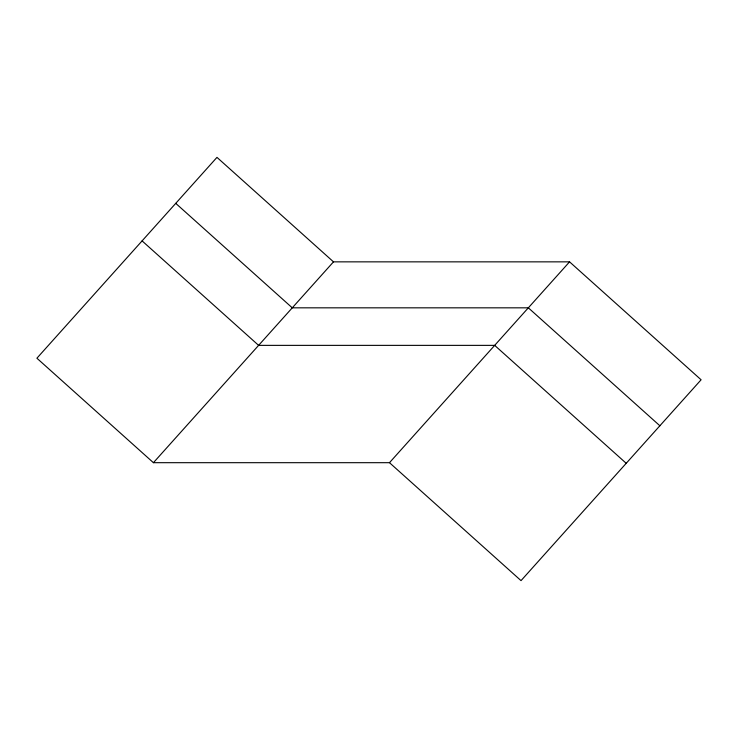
<?xml version="1.0" encoding="UTF-8"?>
<svg xmlns="http://www.w3.org/2000/svg" width="738" height="738" viewBox="0 0 738 738"><rect width="100%" height="100%" fill="white"/><g stroke="black" fill="none" stroke-linecap="round" stroke-linejoin="round"><path stroke-width="1.11" d="M153.421 462.689L333.493 261.852L569.561 261.852L701.1 379.784L521.028 580.631L389.489 462.689L153.421 462.689L36.9 358.216L216.972 157.369L333.493 261.852M389.489 462.689L569.561 261.852M659.873 425.771L528.334 307.829L292.266 307.829L175.745 203.356M626.221 463.307L494.681 345.366L258.614 345.366L142.093 240.892"/></g></svg>
